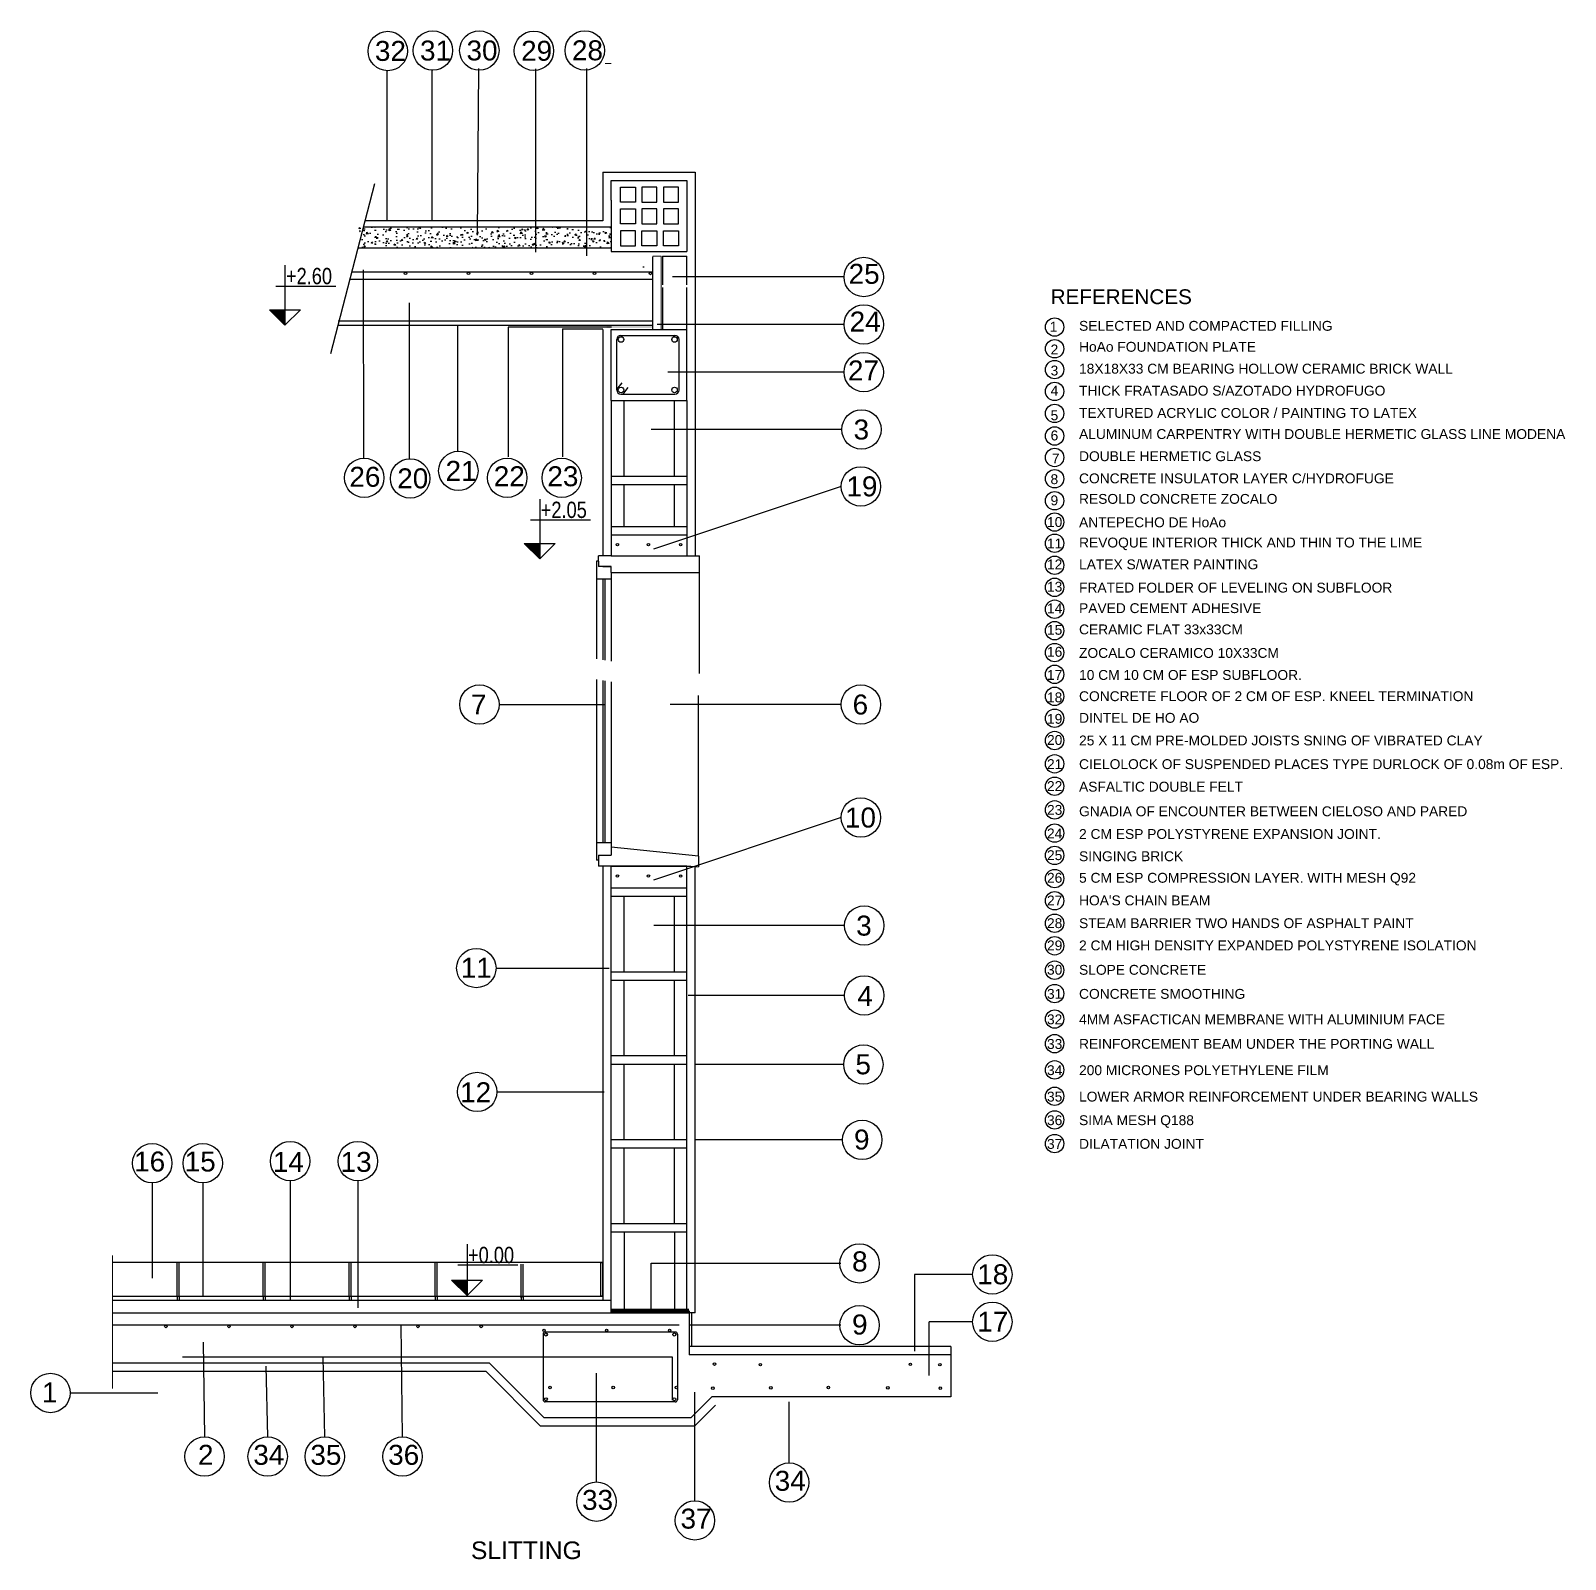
# Model space of a CAD drawing. Header units: millimetres. Extents: x 221 to 543, y -43 to 148.
# Drawn here: x 417.81 to 438.3, y -30.6 to -10.19 of the extents above; entities that cross this region are included whole.
import ezdxf

# ---------------------------------------------------------------- set-up
doc = ezdxf.new("R2010")
doc.units = ezdxf.units.MM
for name, color, linetype in [('10-LOCA-SIMB', 2, 'Continuous'), ('AUX1', 1, 'Continuous'), ('Carpinteria', 2, 'Continuous'), ('COTAS', 4, 'Continuous'), ('DETALLE 02', 1, 'Continuous'), ('ejes', 6, 'Continuous'), ('ESTRUCTURAS', 7, 'Continuous'), ('LETRAS', 4, 'Continuous'), ('MUROS', 3, 'Continuous'), ('SANITARIOS', 7, 'Continuous')]:
    doc.layers.add(name, color=color, linetype=linetype)
doc.styles.add('Arial', font='arial.ttf')
doc.styles.add('SANITARIO', font='arial.ttf', dxfattribs={"width": 0.8, "height": 0.12})

msp = doc.modelspace()

# ---------------------------------------------------------------- hatches: boundary and pattern name
at = {"layer": 'ESTRUCTURAS', "ltscale": 0.1}
h = msp.add_hatch(dxfattribs=at)
h.set_pattern_fill('AR-CONC', scale=0.028008, style=0)
h.set_pattern_definition([(130, (2053.71462, -1047.19181), (-0.20088812, -0.017575433), [0.02100578, -0.23106357]), (185, (2053.71462, -1047.19181), (0.038861065, 0.210671758), [0.016804623, -0.184850856]), (79.5486, (2053.69788, -1047.19328), (-0.162027204, 0.193096197), [0.017852165, -0.196373818]), (133.8158, (2053.71462, -1047.1358), (-0.29890973, -0.046358078), [0.03150867, -0.346595356]), (83.3644, (2053.6897, -1047.13966), (-0.26177758, 0.272828065), [0.02677825, -0.29456068]), (188.8158, (2053.71462, -1047.1358), (-0.261777365, 0.27282827), [0.025206935, -0.277276285]), (159, (2053.68661, -1047.1498), (-0.16717997, -0.112764313), [0.02100578, -0.23106357]), (214, (2053.6866, -1047.1498), (-0.068147042, 0.20309789), [0.016804623, -0.184850856]), (108.5486, (2053.67268, -1047.1592), (-0.23532708, 0.090333392), [0.017852165, -0.196373818]), (142.5, (2053.71462, -1047.19181), (-0.0034056965, 0.0932359302), [0, -0.18261024, 0, -0.187651627, 0, -0.185551049]), (172.5, (2053.71462, -1047.19181), (-0.0736797413, 0.110465671), [0, -0.106989435, 0, -0.178409084, 0, -0.0707194564]), (212.5, (2053.777075, -1047.19181), (-0.149511416, -0.006317102), [0, -0.070019264, 0, -0.218460103, 0, -0.289879752]), (222.5, (2053.80508, -1047.19181), (-0.163337065, 0.028037109), [0, -0.091025043, 0, -0.145079915, 0, -0.205856635])])
h.paths.add_polyline_path([(425.571, -12.811), (425.571, -13.091), (422.232, -13.091), (422.195, -12.811)])
h = msp.add_hatch(dxfattribs=at)
h.set_pattern_fill('AR-CONC', scale=0.028008, style=0)
h.set_pattern_definition([(50, (-1202.418, -1046.754), (5.102575, -0.446417), [0.533547, -5.869015]), (355, (-1202.418, -1046.754), (-0.98707, 5.351058), [0.426837, -4.695212]), (100.451, (-1201.993, -1046.791), (4.115522, 4.904617), [0.453445, -4.987892]), (46.1842, (-1202.418, -1045.331), (7.592302, -1.17751), [0.80032, -8.803522]), (96.6356, (-1201.785, -1045.429), (6.649148, 6.929822), [0.680167, -7.481838]), (351.184, (-1202.418, -1045.331), (6.649158, 6.92981), [0.640256, -7.042818]), (21, (-1201.7066, -1045.6867), (4.246385, -2.8642225), [0.533547, -5.869015]), (326, (-1201.7066, -1045.687), (1.730933, 5.158682), [0.426837, -4.695212]), (71.4514, (-1201.353, -1045.9254), (5.977306, 2.294471), [0.453445, -4.987892]), (37.5, (-1202.418, -1046.7538), (0.0865047, 2.3681926), [0, -4.6383, 0, -4.7663513, 0, -4.7129966]), (7.5, (-1202.418, -1046.7538), (1.8714654, 2.805828), [0, -2.7175317, 0, -4.5315907, 0, -1.796274]), (327.5, (-1204.0044, -1046.7538), (3.7975815, -0.160449), [0, -1.7784893, 0, -5.5488866, 0, -7.3629457]), (317.5, (-1204.716, -1046.754), (4.1487585, 0.7121377), [0, -2.312036, 0, -3.68503, 0, -5.2287585])])
h.paths.add_polyline_path([(422.26, -13.212), (422.26, -13.505), (426.12, -13.505), (426.12, -13.212)])
at = {"layer": 'ESTRUCTURAS', "lineweight": 9, "ltscale": 0.1}
msp.add_hatch(color=256, dxfattribs=at).paths.add_polyline_path([(426.119, -14.161), (426.119, -14.129), (425.503, -14.129), (425.503, -14.161)])
at = {"layer": 'LETRAS'}
for points in [[(421.208, -14.121), (421.208, -13.915), (421.002, -13.915)], [(424.61, -17.243), (424.61, -17.037), (424.404, -17.037)], [(423.639, -27.08), (423.639, -26.874), (423.433, -26.874)]]:
    msp.add_hatch(color=256, dxfattribs=at).paths.add_polyline_path(points)

# ---------------------------------------------------------------- linework, layer by layer
at = {"layer": '10-LOCA-SIMB', "ltscale": 0.1}
for p, q in [((425.396, -17.272), (425.368, -17.272)), ((425.564, -17.342), (425.396, -17.342)), ((425.564, -17.426), (425.564, -17.342)), ((426.741, -18.775), (426.741, -17.426)), ((426.731, -21.214), (426.731, -19.066)), ((425.367, -21.028), (425.563, -21.028)), ((426.731, -21.214), (425.563, -21.09)), ((425.395, -21.267), (425.367, -21.267)), ((425.395, -21.197), (425.563, -21.197)), ((425.564, -27.311), (425.564, -26.638))]:
    msp.add_line(p, q, dxfattribs=at)
at = {"layer": '10-LOCA-SIMB', "ltscale": 0.1, "const_width": 0.056}
for points in [[(425.564, -27.283), (426.603, -27.283)], [(426.601, -27.283), (426.601, -27.283)], [(426.601, -27.283), (426.601, -27.283)]]:
    msp.add_lwpolyline(points, dxfattribs=at)
at = {"layer": 'AUX1', "lineweight": 9, "ltscale": 0.1}
msp.add_line((425.564, -10.628), (425.482, -10.628), dxfattribs=at)
at = {"layer": 'AUX1'}
for p, q in [((422.567, -10.718), (422.567, -12.728)), ((423.169, -10.712), (423.169, -12.722)), ((423.79, -10.695), (423.776, -12.919)), ((424.554, -10.698), (424.553, -13.146)), ((425.232, -10.693), (425.232, -13.197)), ((422.404, -12.235), (421.818, -14.506)), ((422.26, -15.894), (422.258, -13.382)), ((428.674, -13.476), (426.382, -13.476)), ((422.872, -15.901), (422.872, -13.823)), ((423.518, -15.802), (423.518, -14.127)), ((428.674, -14.111), (426.177, -14.111)), ((425.567, -14.146), (424.188, -14.146)), ((424.188, -14.146), (424.188, -15.881)), ((424.914, -14.168), (424.914, -15.881)), ((424.914, -14.168), (425.452, -14.168)), ((428.674, -14.748), (426.322, -14.748)), ((428.643, -15.514), (426.098, -15.514)), ((428.635, -16.275), (426.129, -17.111)), ((424.068, -19.187), (425.479, -19.187)), ((428.635, -19.187), (426.352, -19.187)), ((428.635, -20.697), (426.129, -21.533)), ((428.679, -22.138), (426.134, -22.138)), ((424.026, -22.706), (425.536, -22.706)), ((428.679, -23.072), (426.593, -23.072)), ((428.668, -23.994), (426.696, -23.994)), ((424.037, -24.361), (425.472, -24.361)), ((428.653, -25.001), (426.685, -25.001)), ((419.436, -25.576), (419.436, -26.849)), ((420.11, -25.576), (420.11, -27.087)), ((421.277, -25.547), (421.277, -27.147)), ((422.182, -25.547), (422.182, -27.242)), ((419.767, -27.087), (419.767, -26.639)), ((419.795, -27.087), (419.795, -26.639)), ((420.915, -27.087), (420.915, -26.639)), ((420.943, -27.087), (420.943, -26.639)), ((422.063, -27.087), (422.063, -26.639)), ((422.091, -27.087), (422.091, -26.639)), ((423.212, -27.087), (423.212, -26.639)), ((423.24, -27.087), (423.24, -26.639)), ((424.36, -27.108), (424.36, -26.66)), ((424.388, -27.108), (424.388, -26.66)), ((425.452, -27.087), (425.452, -26.639)), ((426.096, -27.284), (426.096, -26.646)), ((426.096, -26.646), (428.63, -26.646)), ((430.39, -26.798), (429.615, -26.798)), ((429.615, -26.798), (429.615, -27.822)), ((430.39, -27.43), (429.811, -27.431)), ((429.811, -28.149), (429.811, -27.431)), ((422.778, -28.967), (422.759, -27.473)), ((426.617, -27.471), (428.63, -27.471)), ((420.137, -28.967), (420.118, -27.701)), ((420.977, -28.967), (420.958, -28.021)), ((421.739, -28.967), (421.72, -27.897)), ((425.367, -29.569), (425.367, -28.118)), ((418.338, -28.381), (419.509, -28.381)), ((426.682, -29.819), (426.682, -28.368)), ((427.939, -29.314), (427.939, -28.498))]:
    msp.add_line(p, q, dxfattribs=at)
for centre, radius in [((422.58, -10.46), 0.263), ((423.183, -10.454), 0.263), ((423.803, -10.454), 0.263), ((424.532, -10.457), 0.263), ((425.211, -10.452), 0.263), ((428.937, -13.478), 0.263), ((428.937, -14.111), 0.263), ((431.485, -14.146), 0.123), ((431.485, -14.436), 0.123), ((428.937, -14.748), 0.263), ((431.485, -14.715), 0.123), ((431.485, -15.006), 0.123), ((428.906, -15.514), 0.263), ((431.485, -15.3), 0.123), ((431.485, -15.601), 0.123), ((431.485, -15.888), 0.123), ((422.266, -16.16), 0.263), ((422.878, -16.168), 0.263), ((423.523, -16.068), 0.263), ((424.176, -16.16), 0.263), ((424.903, -16.16), 0.263), ((428.898, -16.275), 0.263), ((431.485, -16.172), 0.123), ((431.485, -16.466), 0.123), ((431.485, -16.75), 0.123), ((431.485, -17.034), 0.123), ((431.485, -17.328), 0.123), ((431.485, -17.622), 0.123), ((431.485, -17.914), 0.123), ((431.485, -18.201), 0.123), ((431.485, -18.493), 0.123), ((431.485, -18.784), 0.123), ((423.805, -19.187), 0.263), ((428.898, -19.187), 0.263), ((431.485, -19.078), 0.123), ((431.485, -19.371), 0.123), ((431.485, -19.668), 0.123), ((431.485, -19.979), 0.123), ((431.485, -20.279), 0.123), ((428.898, -20.697), 0.263), ((431.485, -20.594), 0.123), ((431.485, -20.904), 0.123), ((431.485, -21.202), 0.123), ((431.485, -21.511), 0.123), ((431.485, -21.808), 0.123), ((428.942, -22.138), 0.263), ((431.485, -22.108), 0.123), ((431.485, -22.409), 0.123), ((423.763, -22.706), 0.263), ((431.485, -22.735), 0.123), ((428.942, -23.072), 0.263), ((431.485, -23.047), 0.123), ((431.485, -23.387), 0.123), ((428.931, -23.994), 0.263), ((431.485, -23.716), 0.123), ((431.485, -24.066), 0.123), ((423.774, -24.361), 0.263), ((431.485, -24.419), 0.123), ((428.916, -25.001), 0.263), ((431.485, -24.734), 0.123), ((431.485, -25.051), 0.123), ((419.436, -25.313), 0.263), ((420.11, -25.313), 0.263), ((421.277, -25.284), 0.263), ((422.182, -25.284), 0.263), ((428.88, -26.65), 0.263), ((430.653, -26.798), 0.263), ((428.88, -27.476), 0.263), ((430.653, -27.43), 0.263), ((418.076, -28.381), 0.263), ((420.135, -29.23), 0.263), ((420.977, -29.23), 0.263), ((421.739, -29.23), 0.263), ((422.778, -29.23), 0.263), ((427.939, -29.577), 0.263), ((425.367, -29.832), 0.263), ((426.682, -30.082), 0.263)]:
    msp.add_circle(centre, radius, dxfattribs=at)
at = {"layer": 'Carpinteria'}
for p, q in [((425.396, -17.272), (425.396, -17.202)), ((425.564, -17.202), (425.396, -17.202)), ((426.573, -17.202), (426.741, -17.202)), ((426.629, -17.202), (426.741, -17.202)), ((426.741, -17.426), (426.741, -17.202)), ((425.368, -17.272), (425.368, -18.579)), ((425.396, -17.272), (425.396, -17.342)), ((425.452, -17.342), (425.564, -17.342)), ((425.368, -17.51), (425.564, -17.51)), ((425.452, -17.51), (425.452, -18.592)), ((425.48, -17.51), (425.48, -18.596)), ((425.564, -17.426), (426.741, -17.426)), ((425.564, -17.426), (425.564, -18.609)), ((425.367, -18.852), (425.367, -21.267)), ((425.451, -18.865), (425.451, -21.028)), ((425.479, -18.869), (425.479, -21.028)), ((425.563, -18.882), (425.563, -21.197)), ((425.563, -21.09), (425.563, -21.197)), ((425.395, -21.197), (425.395, -21.347)), ((426.731, -21.214), (426.731, -21.355)), ((425.564, -21.347), (425.395, -21.347)), ((426.629, -21.347), (426.731, -21.355))]:
    msp.add_line(p, q, dxfattribs=at)
at = {"layer": 'COTAS', "linetype": 'Continuous', "ltscale": 0.1}
msp.add_line((425.452, -26.639), (418.906, -26.639), dxfattribs=at)
at = {"layer": 'DETALLE 02'}
for points in [[(425.688, -12.278), (425.889, -12.278), (425.889, -12.478), (425.688, -12.478)], [(426.175, -12.278), (425.974, -12.278), (425.974, -12.478), (426.175, -12.478)], [(426.461, -12.278), (426.261, -12.278), (426.261, -12.478), (426.461, -12.478)], [(425.688, -12.569), (425.889, -12.569), (425.889, -12.77), (425.688, -12.77)], [(426.175, -12.569), (425.974, -12.569), (425.974, -12.77), (426.175, -12.77)], [(426.461, -12.569), (426.261, -12.569), (426.261, -12.77), (426.461, -12.77)], [(425.688, -13.061), (425.889, -13.061), (425.889, -12.86), (425.688, -12.86)], [(426.175, -13.061), (425.974, -13.061), (425.974, -12.86), (426.175, -12.86)], [(426.461, -13.061), (426.261, -13.061), (426.261, -12.86), (426.461, -12.86)]]:
    msp.add_lwpolyline(points, close=True, dxfattribs=at)
at = {"layer": 'ejes', "linetype": 'Continuous', "ltscale": 0.1}
msp.add_line((426.604, -27.311), (426.604, -27.591), dxfattribs=at)
at = {"layer": 'ESTRUCTURAS'}
for p, q in [((425.452, -12.079), (426.685, -12.079)), ((426.685, -12.079), (426.685, -17.202)), ((425.452, -14.177), (425.452, -17.202)), ((425.452, -21.347), (425.452, -27.143)), ((426.573, -21.347), (426.629, -21.347)), ((426.685, -27.311), (426.685, -21.347)), ((426.685, -27.311), (426.604, -27.311))]:
    msp.add_line(p, q, dxfattribs=at)
at = {"layer": 'ESTRUCTURAS', "color": 3}
for p, q in [((425.564, -12.811), (422.255, -12.811)), ((425.452, -12.727), (422.277, -12.727)), ((425.565, -13.091), (422.183, -13.091)), ((426.12, -13.505), (426.12, -13.212)), ((426.247, -13.2), (426.573, -13.2)), ((426.247, -13.2), (426.247, -13.584)), ((426.573, -13.584), (426.573, -13.2)), ((422.068, -13.505), (426.12, -13.505)), ((426.12, -14.178), (426.12, -13.505)), ((426.248, -13.617), (426.248, -14.177)), ((426.574, -14.177), (426.574, -13.617)), ((421.92, -14.065), (426.12, -14.065)), ((421.92, -14.121), (426.12, -14.121)), ((425.564, -14.177), (426.574, -14.177)), ((425.564, -15.129), (425.564, -14.177)), ((426.574, -15.129), (426.574, -14.177)), ((425.564, -15.129), (426.574, -15.129)), ((425.564, -21.347), (426.573, -21.347)), ((425.564, -21.347), (426.573, -21.347)), ((425.424, -27.087), (425.424, -26.639)), ((418.906, -27.087), (425.452, -27.087)), ((419.767, -27.087), (419.767, -27.143)), ((419.795, -27.087), (419.795, -27.143)), ((420.915, -27.087), (420.915, -27.143)), ((420.943, -27.087), (420.943, -27.143)), ((422.063, -27.087), (422.063, -27.143)), ((422.091, -27.087), (422.091, -27.143)), ((423.212, -27.087), (423.212, -27.143)), ((423.24, -27.087), (423.24, -27.143)), ((424.36, -27.087), (424.36, -27.143)), ((424.388, -27.087), (424.388, -27.143)), ((424.655, -27.595), (424.655, -28.472)), ((426.419, -27.567), (424.683, -27.567)), ((426.447, -27.595), (426.447, -28.472)), ((426.419, -28.5), (424.683, -28.5))]:
    msp.add_line(p, q, dxfattribs=at)
at = {"layer": 'ESTRUCTURAS', "color": 4}
for p, q in [((422.104, -13.409), (426.12, -13.409)), ((418.906, -27.473), (426.471, -27.473)), ((419.838, -27.897), (426.379, -27.897)), ((426.379, -27.897), (426.379, -28.477))]:
    msp.add_line(p, q, dxfattribs=at)
at = {"layer": 'ESTRUCTURAS', "color": 6}
for p, q in [((425.638, -14.987), (425.638, -14.313)), ((425.694, -14.257), (426.415, -14.257)), ((426.471, -14.987), (426.471, -14.313)), ((425.638, -14.979), (425.711, -14.889)), ((425.718, -15.046), (425.792, -14.955)), ((425.694, -15.043), (426.415, -15.043))]:
    msp.add_line(p, q, dxfattribs=at)
at = {"layer": 'ESTRUCTURAS', "color": 3, "lineweight": 9, "ltscale": 0.1}
msp.add_line((418.906, -26.544), (418.906, -28.319), dxfattribs=at)
at = {"layer": 'ESTRUCTURAS', "lineweight": 9, "ltscale": 0.1}
msp.add_lwpolyline([(426.121, -13.198), (426.232, -13.198), (426.232, -14.177), (426.121, -14.177)], close=True, dxfattribs=at)
at = {"layer": 'ESTRUCTURAS', "color": 3}
msp.add_lwpolyline([(425.424, -26.639), (425.452, -26.639), (425.452, -27.087), (425.424, -27.087)], close=True, dxfattribs=at)
at = {"layer": 'ESTRUCTURAS', "color": 4}
for centre, radius in [((422.817, -13.428), 0.0168), ((423.658, -13.428), 0.0168), ((424.499, -13.428), 0.0168), ((425.341, -13.428), 0.0168), ((426.087, -13.43), 0.0168), ((425.647, -17.053), 0.0168), ((426.061, -17.053), 0.0168), ((426.491, -17.053), 0.0168), ((425.647, -21.478), 0.0168), ((425.647, -21.478), 0.0168), ((426.061, -21.478), 0.0168), ((426.061, -21.478), 0.0168), ((426.491, -21.478), 0.0168), ((426.491, -21.478), 0.0168), ((419.618, -27.492), 0.0168), ((420.46, -27.492), 0.0168), ((421.301, -27.492), 0.0168), ((422.142, -27.492), 0.0168), ((422.984, -27.492), 0.0168), ((423.827, -27.492), 0.0168), ((424.667, -27.544), 0.0168), ((424.692, -27.6), 0.0202), ((425.503, -27.544), 0.0168), ((426.344, -27.544), 0.0168), ((426.406, -27.6), 0.0202), ((426.943, -27.995), 0.0168), ((427.556, -28.002), 0.0168), ((429.559, -27.999), 0.0168), ((429.953, -28.002), 0.0168), ((424.692, -28.464), 0.0202), ((424.747, -28.308), 0.0168), ((425.591, -28.308), 0.0168), ((426.406, -28.464), 0.0202), ((426.434, -28.308), 0.0168), ((426.921, -28.316), 0.0168), ((427.696, -28.312), 0.0168), ((428.464, -28.308), 0.0168), ((429.258, -28.312), 0.0168), ((429.958, -28.316), 0.0168)]:
    msp.add_circle(centre, radius, dxfattribs=at)
at = {"layer": 'ESTRUCTURAS', "color": 3, "ltscale": 0.1}
for centre in [(425.695, -14.313), (426.41, -14.313), (425.695, -14.986), (426.41, -14.986)]:
    msp.add_circle(centre, 0.0368, dxfattribs=at)
at = {"layer": 'ESTRUCTURAS', "color": 6}
for centre, start, end in [((425.694, -14.313), 90, 180), ((426.415, -14.313), 0, 90), ((425.694, -14.987), 180, 270), ((426.415, -14.987), 270, 0)]:
    msp.add_arc(centre, 0.056, start, end, dxfattribs=at)
at = {"layer": 'ESTRUCTURAS', "color": 3}
for centre, start, end in [((424.683, -27.595), 90, 180), ((426.419, -27.595), 0, 90), ((424.683, -28.472), 180, 270), ((426.419, -28.472), 270, 0)]:
    msp.add_arc(centre, 0.028, start, end, dxfattribs=at)
at = {"layer": 'LETRAS'}
for p, q in [((421.208, -13.322), (421.208, -14.121)), ((421.086, -13.599), (421.886, -13.599)), ((421.208, -14.121), (421.002, -13.915)), ((421.002, -13.915), (421.414, -13.915)), ((421.208, -14.121), (421.414, -13.915)), ((424.61, -16.445), (424.61, -17.243)), ((424.487, -16.721), (425.287, -16.721)), ((424.61, -17.243), (424.404, -17.037)), ((424.404, -17.037), (424.816, -17.037)), ((424.61, -17.243), (424.816, -17.037)), ((423.639, -26.394), (423.639, -27.08)), ((423.517, -26.671), (424.317, -26.671)), ((423.639, -27.08), (423.433, -26.874)), ((423.433, -26.874), (423.845, -26.874)), ((423.639, -27.08), (423.845, -26.874))]:
    msp.add_line(p, q, dxfattribs=at)
at = {"layer": 'MUROS'}
for p, q in [((425.452, -12.079), (425.452, -12.727)), ((425.564, -12.453), (425.564, -12.191)), ((425.564, -12.191), (426.573, -12.191)), ((426.573, -12.191), (426.573, -13.136)), ((425.564, -12.453), (425.564, -13.136)), ((425.564, -13.136), (426.573, -13.136)), ((425.564, -15.129), (425.564, -17.202)), ((425.732, -15.129), (425.732, -16.137)), ((426.404, -15.129), (426.404, -16.137)), ((426.573, -15.129), (426.573, -17.202)), ((425.564, -16.137), (426.573, -16.137)), ((425.564, -16.249), (426.573, -16.249)), ((425.732, -16.249), (425.732, -16.81)), ((426.404, -16.249), (426.404, -16.81)), ((425.564, -16.81), (426.573, -16.81)), ((425.564, -16.922), (426.573, -16.922)), ((425.564, -17.202), (426.573, -17.202)), ((426.573, -21.347), (425.564, -21.347)), ((425.564, -27.311), (425.564, -21.347)), ((426.573, -27.311), (426.573, -21.347)), ((425.572, -21.636), (426.58, -21.636)), ((425.572, -21.748), (426.58, -21.748)), ((425.732, -21.748), (425.732, -22.747)), ((426.404, -21.748), (426.404, -22.747)), ((425.572, -22.756), (426.58, -22.756)), ((425.572, -22.868), (426.58, -22.868)), ((425.732, -22.868), (425.732, -23.876)), ((426.404, -22.868), (426.404, -23.876)), ((425.572, -23.876), (426.58, -23.876)), ((425.572, -23.876), (426.58, -23.876)), ((425.572, -23.988), (426.58, -23.988)), ((425.732, -23.988), (425.732, -24.997)), ((426.404, -23.988), (426.404, -24.997)), ((425.572, -24.997), (426.58, -24.997)), ((425.572, -24.997), (426.58, -24.997)), ((425.572, -25.109), (426.58, -25.109)), ((425.732, -25.109), (425.732, -26.117)), ((426.404, -25.109), (426.404, -26.117)), ((425.572, -26.117), (426.573, -26.117)), ((425.572, -26.117), (426.573, -26.117)), ((425.572, -26.229), (426.573, -26.229)), ((425.738, -26.229), (425.738, -27.255)), ((426.411, -26.229), (426.411, -27.255)), ((418.906, -27.143), (425.564, -27.143)), ((418.906, -27.311), (426.604, -27.311)), ((426.604, -27.283), (426.604, -27.871)), ((426.604, -27.311), (426.604, -27.591)), ((426.635, -27.311), (426.635, -27.759)), ((430.101, -27.759), (426.604, -27.759)), ((430.101, -27.759), (430.101, -28.431)), ((423.94, -27.983), (418.906, -27.983)), ((424.668, -28.712), (423.94, -27.983)), ((430.101, -27.871), (426.604, -27.871)), ((423.893, -28.095), (418.906, -28.095)), ((424.622, -28.824), (423.893, -28.095)), ((426.629, -28.712), (426.909, -28.431)), ((430.101, -28.431), (426.909, -28.431)), ((426.675, -28.824), (426.955, -28.543)), ((426.675, -28.824), (424.622, -28.824)), ((426.629, -28.712), (424.668, -28.712))]:
    msp.add_line(p, q, dxfattribs=at)

# ---------------------------------------------------------------- texts
at = {"layer": 'COTAS', "linetype": 'Continuous', "ltscale": 0.1, "style": 'Arial'}
for s, height, p in [('REFERENCES', 0.1976, (431.431, -13.84)), ('SELECTED AND COMPACTED FILLING', 0.13175, (431.811, -14.196)), ('HoAo FOUNDATION PLATE ', 0.13175, (431.811, -14.476)), ('18X18X33 CM BEARING HOLLOW CERAMIC BRICK WALL', 0.13175, (431.811, -14.768)), ('THICK FRATASADO S/AZOTADO HYDROFUGO', 0.13175, (431.811, -15.062)), ('TEXTURED ACRYLIC COLOR / PAINTING TO LATEX', 0.13175, (431.811, -15.359)), ('ALUMINUM CARPENTRY WITH DOUBLE HERMETIC GLASS LINE MODENA', 0.13175, (431.811, -15.641)), ('DOUBLE HERMETIC GLASS ', 0.13175, (431.811, -15.937)), ('CONCRETE INSULATOR LAYER C/HYDROFUGE', 0.13175, (431.811, -16.233)), ('RESOLD CONCRETE ZOCALO', 0.13175, (431.811, -16.507)), ('ANTEPECHO DE HoAo ', 0.13175, (431.811, -16.82)), ('REVOQUE INTERIOR THICK AND THIN TO THE LIME', 0.13175, (431.811, -17.09)), ('LATEX S/WATER PAINTING', 0.13175, (431.811, -17.381)), ('FRATED FOLDER OF LEVELING ON SUBFLOOR', 0.13175, (431.811, -17.692)), ('PAVED CEMENT ADHESIVE', 0.13175, (431.811, -17.966)), ('CERAMIC FLAT 33x33CM', 0.13175, (431.811, -18.25)), ('ZOCALO CERAMICO 10X33CM', 0.13175, (431.811, -18.564)), ('10 CM 10 CM OF ESP SUBFLOOR.', 0.13175, (431.811, -18.858)), ('CONCRETE FLOOR OF 2 CM OF ESP. KNEEL TERMINATION', 0.13175, (431.811, -19.142)), ('DINTEL DE HO AO ', 0.13175, (431.811, -19.431)), ('25 X 11 CM PRE-MOLDED JOISTS SNING OF VIBRATED CLAY', 0.13175, (431.811, -19.733)), ('CIELOLOCK OF SUSPENDED PLACES TYPE DURLOCK OF 0.08m OF ESP.', 0.13175, (431.811, -20.049)), ('ASFALTIC DOUBLE FELT ', 0.13175, (431.811, -20.35)), ('GNADIA OF ENCOUNTER BETWEEN CIELOSO AND PARED', 0.13175, (431.811, -20.679)), ('2 CM ESP POLYSTYRENE EXPANSION JOINT.', 0.13175, (431.811, -20.982)), ('SINGING BRICK', 0.13175, (431.811, -21.279)), ('5 CM ESP COMPRESSION LAYER. WITH MESH Q92', 0.13175, (431.811, -21.567)), ("HOA'S CHAIN BEAM ", 0.13175, (431.811, -21.869)), ('STEAM BARRIER TWO HANDS OF ASPHALT PAINT', 0.13175, (431.811, -22.173)), ('2 CM HIGH DENSITY EXPANDED POLYSTYRENE ISOLATION', 0.13175, (431.811, -22.47)), ('SLOPE CONCRETE', 0.13175, (431.811, -22.796)), ('CONCRETE SMOOTHING ', 0.13175, (431.811, -23.117)), ('4MM ASFACTICAN MEMBRANE WITH ALUMINIUM FACE', 0.13175, (431.811, -23.457)), ('REINFORCEMENT BEAM UNDER THE PORTING WALL', 0.13175, (431.811, -23.785)), ('200 MICRONES POLYETHYLENE FILM', 0.13175, (431.811, -24.136)), ('LOWER ARMOR REINFORCEMENT UNDER BEARING WALLS', 0.13175, (431.811, -24.489)), ('SIMA MESH Q188', 0.13175, (431.811, -24.804)), ('DILATATION JOINT', 0.13175, (431.811, -25.12)), ('SLITTING', 0.2353, (423.691, -30.599))]:
    msp.add_text(s, height=height, dxfattribs=at).set_placement(p)
at = {"layer": 'MUROS', "style": 'Arial'}
for s, height, p in [('32', 0.2666, (422.409, -10.592)), ('31', 0.2666, (423.011, -10.587)), ('30', 0.2666, (423.632, -10.586)), ('29', 0.2666, (424.361, -10.59)), ('28', 0.2666, (425.04, -10.584)), ('25', 0.2666, (428.734, -13.569)), ('24', 0.2666, (428.748, -14.206)), ('27', 0.2666, (428.725, -14.859)), ('3', 0.267, (428.8, -15.648)), ('21', 0.2666, (423.352, -16.2)), ('26', 0.2666, (422.068, -16.279)), ('20', 0.2666, (422.707, -16.3)), ('22', 0.2666, (423.996, -16.272)), ('23', 0.2666, (424.712, -16.272)), ('19', 0.2666, (428.705, -16.407)), (' 7', 0.2666, (423.589, -19.32)), (' 6', 0.2666, (428.684, -19.32)), ('10', 0.2666, (428.685, -20.83)), ('3', 0.267, (428.835, -22.273)), ('11', 0.2666, (423.555, -22.835)), ('4', 0.267, (428.85, -23.213)), ('5', 0.267, (428.825, -24.125)), ('12', 0.2666, (423.547, -24.498)), ('9', 0.267, (428.806, -25.13)), ('16', 0.2666, (419.194, -25.423)), ('15', 0.2666, (419.869, -25.423)), ('14', 0.2666, (421.046, -25.428)), ('13', 0.2666, (421.951, -25.428)), ('8', 0.267, (428.78, -26.757)), ('18', 0.2666, (430.452, -26.929)), ('9', 0.267, (428.78, -27.6)), ('17', 0.2666, (430.452, -27.562)), ('1', 0.267, (417.963, -28.507)), (' 2', 0.2666, (419.943, -29.34)), ('34', 0.2666, (420.785, -29.34)), ('35', 0.2666, (421.547, -29.34)), ('36', 0.2666, (422.586, -29.34)), ('34', 0.2666, (427.747, -29.687)), ('33', 0.2666, (425.175, -29.942)), ('37', 0.2666, (426.49, -30.192))]:
    msp.add_text(s, height=height, dxfattribs=at).set_placement(p)
at = {"layer": 'MUROS', "ltscale": 0.1, "style": 'Arial'}
for s, height, p in [('1', 0.132, (431.419, -14.208)), ('2', 0.132, (431.431, -14.512)), ('3', 0.132, (431.431, -14.793)), ('4', 0.132, (431.431, -15.062)), ('5', 0.132, (431.431, -15.391)), ('6', 0.132, (431.431, -15.66)), ('7', 0.132, (431.448, -15.967)), ('8', 0.132, (431.43, -16.244)), ('9', 0.132, (431.43, -16.527)), ('10', 0.1317, (431.383, -16.816)), ('11', 0.1317, (431.383, -17.102)), ('12', 0.1317, (431.383, -17.382)), ('13', 0.1317, (431.383, -17.68)), ('14', 0.1317, (431.383, -17.969)), ('15', 0.1317, (431.383, -18.255)), ('16', 0.1317, (431.383, -18.549)), ('17', 0.1317, (431.383, -18.858)), ('18', 0.1317, (431.383, -19.157)), ('19', 0.1317, (431.383, -19.444)), ('20', 0.1317, (431.383, -19.726)), ('21', 0.1317, (431.383, -20.049)), ('22', 0.1317, (431.383, -20.342)), ('23', 0.1317, (431.383, -20.66)), ('24', 0.1317, (431.383, -20.975)), ('25', 0.1317, (431.383, -21.265)), ('26', 0.1317, (431.383, -21.567)), ('27', 0.1317, (431.383, -21.87)), ('28', 0.1317, (431.383, -22.173)), ('29', 0.1317, (431.383, -22.47)), ('30', 0.1317, (431.383, -22.795)), ('31', 0.1317, (431.383, -23.117)), ('32', 0.1317, (431.383, -23.457)), ('33', 0.1317, (431.383, -23.786)), ('34', 0.1317, (431.383, -24.136)), ('35', 0.1317, (431.383, -24.489)), ('36', 0.1317, (431.383, -24.804)), ('37', 0.1317, (431.383, -25.121))]:
    msp.add_text(s, height=height, dxfattribs=at).set_placement(p)
at = {"layer": 'SANITARIOS', "ltscale": 0.05, "style": 'SANITARIO', "width": 0.8}
for s, p in [('+2.60', (421.221, -13.574)), ('+2.05', (424.623, -16.696)), ('+0.00', (423.652, -26.646))]:
    msp.add_text(s, height=0.2176, dxfattribs=at).set_placement(p)

doc.saveas('drawing.dxf')
